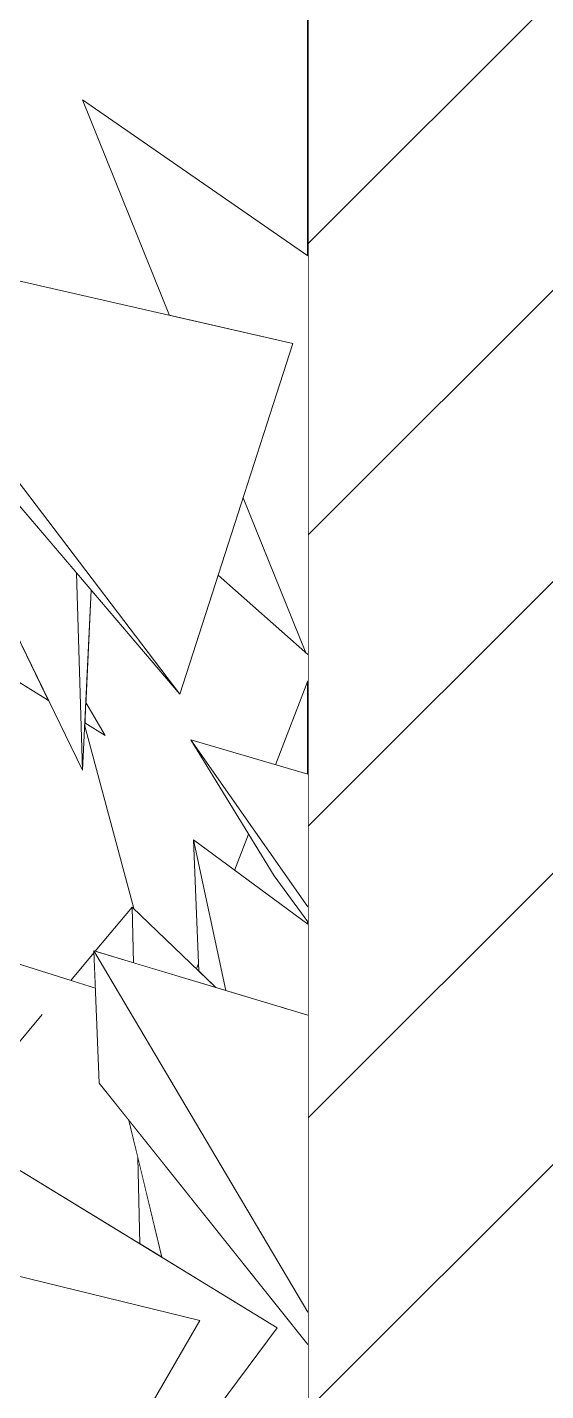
# Model space of a CAD drawing. Header units: millimetres. Extents: x -9413 to 8527, y -300 to 11224.
# Drawn here: x -3416 to -3089, y 3392 to 4252 of the extents above; entities that cross this region are included whole.
import ezdxf

# ---------------------------------------------------------------- set-up
doc = ezdxf.new("R2010")
doc.units = ezdxf.units.MM
doc.header["$MEASUREMENT"] = 0
doc.linetypes.add('Wipeout_Contour', pattern=[1000, 0, -1000])
doc.layers.add('Interior - Furniture', color=7, linetype='Continuous')
doc.layers.add('Structural - Bearing', color=7, linetype='Continuous')
doc.layers.add('Interior - Furniture _Pen_No__4', color=7, linetype='Continuous', lineweight=20, true_color=0x029e21)
doc.layers.add('Structural - Bearing_Pen_No__168', color=7, linetype='Continuous', lineweight=13, true_color=0xfe847a)
doc.layers.add('Structural - Bearing_Pen_No__27', color=7, linetype='Continuous', lineweight=35)
pattern_1 = [(45, (0, 0), (-91.9239, 91.9239), [])]

# ---------------------------------------------------------------- blocks, each defined once
blk = doc.blocks.new('Section Elem_10_6')
at = {"color": 254, "linetype": 'Wipeout_Contour', "lineweight": 0, "ltscale": 16763.151446}
blk.add_wipeout([(-2938.62, 1000), (-2938.62, 4100), (-3238.62, 4100), (-3238.62, 1000)], dxfattribs=at).dxf.layer = 'Structural - Bearing'
at = {"layer": 'Structural - Bearing_Pen_No__168', "linetype": 'Continuous'}
h = blk.add_hatch(dxfattribs=at)
h.set_pattern_fill('Common_Brick_0006', color=256, style=0, pattern_type=2)
h.set_pattern_definition(pattern_1)
h.paths.add_polyline_path([(-2938.62, 1000), (-2938.62, 4100), (-3238.62, 4100), (-3238.62, 1000)])
at = {"layer": 'Structural - Bearing_Pen_No__27', "linetype": 'Continuous'}
blk.add_line((-3238.62, 4100), (-3238.62, 1000), dxfattribs=at)
blk = doc.blocks.new('Section Elem_12_6')
at = {"color": 254, "linetype": 'Wipeout_Contour', "lineweight": 0, "ltscale": 25940.846962}
blk.add_wipeout([(-3238.62, 7200), (-3238.62, 4100), (-2938.62, 4100), (-2938.62, 7200)], dxfattribs=at).dxf.layer = 'Structural - Bearing'
at = {"layer": 'Structural - Bearing_Pen_No__168', "linetype": 'Continuous'}
h = blk.add_hatch(dxfattribs=at)
h.set_pattern_fill('Common_Brick_0006', color=256, style=0, pattern_type=2)
h.set_pattern_definition(pattern_1)
h.paths.add_polyline_path([(-3238.62, 7200), (-3238.62, 4100), (-2938.62, 4100), (-2938.62, 7200)])
at = {"layer": 'Structural - Bearing_Pen_No__27', "linetype": 'Continuous'}
blk.add_line((-3238.62, 7200), (-3238.62, 4100), dxfattribs=at)
blk = doc.blocks.new('Section Elem_40_6')
at = {"color": 254, "linetype": 'Wipeout_Contour', "lineweight": 0, "ltscale": 85590.799951}
blk.add_wipeout([(-3379.32, 3813.1), (-3379.37, 3811.91), (-3348.39, 3695.89), (-3308.82, 3657.9), (-3307.49, 3661.33), (-3310.81, 3739.2), (-3284.81, 3720.03), (-3275.98, 3742.88), (-3312.5, 3802.43), (-3259.07, 3786.64), (-3238.62, 3839.57), (-3238.62, 3856.15), (-3295.13, 3906.18), (-3319.32, 3831.12), (-3375.17, 3896.69), (-3378.68, 3825.97), (-3366.46, 3805.14)], dxfattribs=at).dxf.layer = 'Interior - Furniture'
at = {"color": 254, "linetype": 'Wipeout_Contour', "lineweight": 0, "ltscale": 15479.377925}
blk.add_wipeout([(-3446.1, 3854.47), (-3402.18, 3827.26), (-3432.87, 3890.33)], dxfattribs=at).dxf.layer = 'Interior - Furniture'
at = {"color": 254, "linetype": 'Wipeout_Contour', "lineweight": 0, "ltscale": 14513.827944}
blk.add_wipeout([(-3345.87, 3538.99), (-3344.66, 3484.51), (-3330.72, 3475.98)], dxfattribs=at).dxf.layer = 'Interior - Furniture'
at = {"color": 254, "linetype": 'Wipeout_Contour', "lineweight": 0, "ltscale": 15279.484372}
blk.add_wipeout([(-3379.32, 3813.1), (-3366.46, 3805.14), (-3378.68, 3825.97)], dxfattribs=at).dxf.layer = 'Interior - Furniture'
at = {"color": 254, "linetype": 'Wipeout_Contour', "lineweight": 0, "ltscale": 19749.327204}
blk.add_wipeout([(-3290.44, 3644.31), (-3310.81, 3739.2), (-3307.28, 3656.42), (-3296.6, 3646.16)], dxfattribs=at).dxf.layer = 'Interior - Furniture'
at = {"color": 254, "linetype": 'Wipeout_Contour', "lineweight": 0, "ltscale": 14930.549286}
blk.add_wipeout([(-3373.5, 3668.01), (-3388.1, 3650.57), (-3372.59, 3645.72)], dxfattribs=at).dxf.layer = 'Interior - Furniture'
at = {"color": 254, "linetype": 'Wipeout_Contour', "lineweight": 0, "ltscale": 24531.325595}
blk.add_wipeout([(-3406.14, 3629.04), (-3465.34, 3558.34), (-3344.66, 3484.51), (-3345.87, 3538.99), (-3350.24, 3557.2)], dxfattribs=at).dxf.layer = 'Interior - Furniture'
at = {"color": 254, "linetype": 'Wipeout_Contour', "lineweight": 0, "ltscale": 15398.623018}
blk.add_wipeout([(-3384.41, 3907.53), (-3380.79, 3783.3), (-3375.17, 3896.69)], dxfattribs=at).dxf.layer = 'Interior - Furniture'
at = {"color": 254, "linetype": 'Wipeout_Contour', "lineweight": 0, "ltscale": 19674.692065}
blk.add_wipeout([(-3310.81, 3739.2), (-3290.44, 3644.31), (-3238.62, 3628.77), (-3238.62, 3685.99)], dxfattribs=at).dxf.layer = 'Interior - Furniture'
at = {"color": 254, "linetype": 'Wipeout_Contour', "lineweight": 0, "ltscale": 58389.137065}
blk.add_wipeout([(-3563.21, 4158.17), (-3488.09, 4003.8), (-3482.68, 4003.32), (-3446.85, 3942.22), (-3453.41, 3932.54), (-3380.79, 3783.3), (-3384.41, 3907.53), (-3507.78, 4052.34), (-3521.49, 4082.59), (-3537.8, 4118.56), (-3504.79, 4111.02)], dxfattribs=at).dxf.layer = 'Interior - Furniture'
at = {"color": 254, "linetype": 'Wipeout_Contour', "lineweight": 0, "ltscale": 14936.605155}
blk.add_wipeout([(-3312.5, 3802.43), (-3238.62, 3697.11), (-3238.62, 3780.6)], dxfattribs=at).dxf.layer = 'Interior - Furniture'
at = {"layer": 'Interior - Furniture _Pen_No__4', "linetype": 'Continuous'}
for p, q in [((-3366.46, 3805.14), (-3378.68, 3825.97)), ((-3379.32, 3813.1), (-3366.46, 3805.14))]:
    blk.add_line(p, q, dxfattribs=at)
at = {"color": 254, "linetype": 'Wipeout_Contour', "lineweight": 0, "ltscale": 41513.649281}
blk.add_wipeout([(-3380.73, 4206.14), (-3325.81, 4070.12), (-3248.05, 4052.34), (-3279.38, 3955.09), (-3239.89, 3857.27), (-3238.62, 3856.15), (-3238.62, 4100), (-3238.62, 4107.61)], dxfattribs=at).dxf.layer = 'Interior - Furniture'
at = {"color": 254, "linetype": 'Wipeout_Contour', "lineweight": 0, "ltscale": 19809.317925}
blk.add_wipeout([(-3312.5, 3802.43), (-3259.79, 3716.47), (-3238.62, 3687.65), (-3238.62, 3697.11)], dxfattribs=at).dxf.layer = 'Interior - Furniture'
at = {"layer": 'Interior - Furniture _Pen_No__4', "linetype": 'Continuous'}
for p, q in [((-3238.62, 3780.6), (-3312.5, 3802.43)), ((-3259.79, 3716.47), (-3312.5, 3802.43)), ((-3284.81, 3720.03), (-3275.98, 3742.88)), ((-3238.62, 3687.65), (-3259.79, 3716.47))]:
    blk.add_line(p, q, dxfattribs=at)
at = {"color": 254, "linetype": 'Wipeout_Contour', "lineweight": 0, "ltscale": 15858.11199}
blk.add_wipeout([(-3537.8, 4118.56), (-3507.78, 4052.34), (-3319.32, 3831.12)], dxfattribs=at).dxf.layer = 'Interior - Furniture'
at = {"color": 254, "linetype": 'Wipeout_Contour', "lineweight": 0, "ltscale": 14865.493121}
blk.add_wipeout([(-3349.37, 3696.83), (-3348.59, 3661.75), (-3296.6, 3646.16)], dxfattribs=at).dxf.layer = 'Interior - Furniture'
at = {"layer": 'Interior - Furniture _Pen_No__4', "linetype": 'Continuous'}
for p, q in [((-3312.5, 3802.43), (-3238.62, 3697.11)), ((-3238.62, 3685.99), (-3310.81, 3739.2))]:
    blk.add_line(p, q, dxfattribs=at)
at = {"color": 254, "linetype": 'Wipeout_Contour', "lineweight": 0, "ltscale": 15692.262291}
blk.add_wipeout([(-3248.05, 4052.34), (-3537.8, 4118.56), (-3319.32, 3831.12)], dxfattribs=at).dxf.layer = 'Interior - Furniture'
at = {"color": 254, "linetype": 'Wipeout_Contour', "lineweight": 0, "ltscale": 14934.190714}
blk.add_wipeout([(-3349.37, 3696.83), (-3372.69, 3668.98), (-3348.59, 3661.75)], dxfattribs=at).dxf.layer = 'Interior - Furniture'
at = {"layer": 'Interior - Furniture _Pen_No__4', "linetype": 'Continuous'}
for p, q in [((-3238.62, 4107.61), (-3380.73, 4206.14)), ((-3380.73, 4206.14), (-3325.81, 4070.12)), ((-3248.05, 4052.34), (-3537.8, 4118.56)), ((-3537.8, 4118.56), (-3319.32, 3831.12)), ((-3319.32, 3831.12), (-3507.78, 4052.34)), ((-3319.32, 3831.12), (-3248.05, 4052.34)), ((-3279.38, 3955.09), (-3239.89, 3857.27)), ((-3453.43, 3932.57), (-3380.79, 3783.3)), ((-3380.79, 3783.3), (-3384.41, 3907.53)), ((-3238.62, 3856.15), (-3295.13, 3906.18)), ((-3380.79, 3783.3), (-3375.17, 3896.69)), ((-3446.1, 3854.47), (-3402.18, 3827.26)), ((-3259.07, 3786.64), (-3238.62, 3839.57)), ((-3379.37, 3811.91), (-3348.39, 3695.89))]:
    blk.add_line(p, q, dxfattribs=at)
at = {"color": 254, "linetype": 'Wipeout_Contour', "lineweight": 0, "ltscale": 14574.454648}
blk.add_wipeout([(-3238.62, 3628.77), (-3373.55, 3669.24), (-3238.62, 3441.4)], dxfattribs=at).dxf.layer = 'Interior - Furniture'
at = {"color": 254, "linetype": 'Wipeout_Contour', "lineweight": 0, "ltscale": 19341.483247}
blk.add_wipeout([(-3238.62, 3441.4), (-3373.55, 3669.24), (-3370.13, 3585.71), (-3238.62, 3420.83)], dxfattribs=at).dxf.layer = 'Interior - Furniture'
at = {"layer": 'Interior - Furniture _Pen_No__4', "linetype": 'Continuous'}
for p, q in [((-3307.28, 3656.42), (-3310.81, 3739.2)), ((-3310.81, 3739.2), (-3290.44, 3644.31)), ((-3308.82, 3657.9), (-3307.49, 3661.33))]:
    blk.add_line(p, q, dxfattribs=at)
at = {"color": 254, "linetype": 'Wipeout_Contour', "lineweight": 0, "ltscale": 42987.821137}
blk.add_wipeout([(-3258.07, 3431.53), (-3486.76, 3571.45), (-3473.95, 3477.09), (-3306.79, 3436.05), (-3371.81, 3323.92), (-3356.48, 3299.2), (-3331.14, 3333.28), (-3332.2, 3336.3), (-3331.09, 3333.34)], dxfattribs=at).dxf.layer = 'Interior - Furniture'
at = {"color": 254, "linetype": 'Wipeout_Contour', "lineweight": 0, "ltscale": 34667.038598}
blk.add_wipeout([(-3464, 3674.35), (-3418.6, 3614.15), (-3406.14, 3629.04), (-3350.24, 3557.2), (-3351.47, 3562.31), (-3370.13, 3585.71), (-3372.59, 3645.72)], dxfattribs=at).dxf.layer = 'Interior - Furniture'
at = {"color": 254, "linetype": 'Wipeout_Contour', "lineweight": 0, "ltscale": 14475.435119}
blk.add_wipeout([(-3435.56, 3214.01), (-3306.79, 3436.05), (-3572.16, 3501.2)], dxfattribs=at).dxf.layer = 'Interior - Furniture'
at = {"layer": 'Interior - Furniture _Pen_No__4', "linetype": 'Continuous'}
for p, q in [((-3372.69, 3668.98), (-3349.37, 3696.83)), ((-3296.6, 3646.16), (-3349.37, 3696.83)), ((-3349.37, 3696.83), (-3348.59, 3661.75)), ((-3372.59, 3645.72), (-3464, 3674.35)), ((-3388.1, 3650.57), (-3373.5, 3668.01)), ((-3238.62, 3628.77), (-3373.55, 3669.24)), ((-3370.13, 3585.71), (-3373.55, 3669.24)), ((-3465.34, 3558.34), (-3406.12, 3629.05))]:
    blk.add_line(p, q, dxfattribs=at)
at = {"color": 254, "linetype": 'Wipeout_Contour', "lineweight": 0, "ltscale": 28546.122887}
blk.add_wipeout([(-3351.47, 3562.31), (-3330.72, 3475.98), (-3258.07, 3431.53), (-3289.46, 3389.33), (-3238.62, 3372.02), (-3238.62, 3420.83)], dxfattribs=at).dxf.layer = 'Interior - Furniture'
at = {"layer": 'Interior - Furniture _Pen_No__4', "linetype": 'Continuous'}
for p, q in [((-3373.55, 3669.24), (-3238.62, 3441.4)), ((-3238.62, 3420.83), (-3370.13, 3585.71)), ((-3258.07, 3431.53), (-3486.76, 3571.45)), ((-3351.47, 3562.31), (-3330.72, 3475.98)), ((-3345.87, 3538.99), (-3344.66, 3484.51)), ((-3306.79, 3436.05), (-3572.16, 3501.2)), ((-3435.56, 3214.01), (-3306.79, 3436.05)), ((-3331.09, 3333.34), (-3258.07, 3431.53))]:
    blk.add_line(p, q, dxfattribs=at)

msp = doc.modelspace()

# ---------------------------------------------------------------- block references
at = {"layer": 'Structural - Bearing'}
msp.add_blockref('Section Elem_10_6', (0, 0), dxfattribs=at)

# ---------------------------------------------------------------- next in the draw order: block references
msp.add_blockref('Section Elem_12_6', (0, 0), dxfattribs=at)

# ---------------------------------------------------------------- next in the draw order: block references
at = {"layer": 'Interior - Furniture'}
msp.add_blockref('Section Elem_40_6', (0, 0), dxfattribs=at)

doc.saveas('drawing.dxf')
